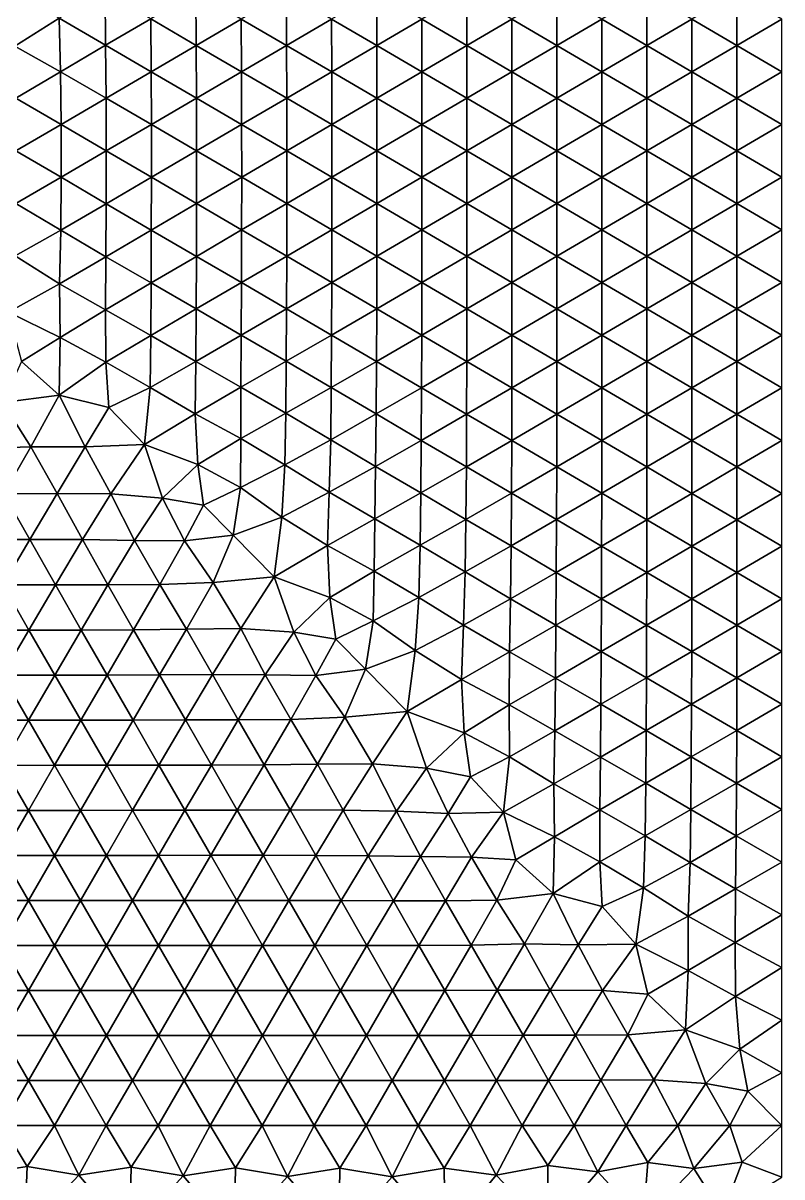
# Model space of a CAD drawing. Header units: metres. Extents: x 1 to 72, y -280 to 0.
# Drawn here: x 12.08 to 15, y -7.698 to -3.258 of the extents above; entities that cross this region are included whole.
import ezdxf

# ---------------------------------------------------------------- set-up
doc = ezdxf.new("R2010")
doc.units = ezdxf.units.M

msp = doc.modelspace()

# ---------------------------------------------------------------- linework, layer by layer
at = {"layer": 'layer', "color": 0}
for points in [[(12.0481, -3.34676), (12.2182, -3.23958), (12.0218, -3.12966)], [(12.3972, -3.34314), (12.3957, -3.13922), (12.2182, -3.23958)], [(12.3972, -3.34314), (12.5713, -3.24207), (12.3957, -3.13922)], [(12.7462, -3.34399), (12.7446, -3.1409), (12.5713, -3.24207)], [(12.7462, -3.34399), (12.9195, -3.24262), (12.7446, -3.1409)], [(13.0937, -3.34425), (13.0929, -3.14119), (12.9195, -3.24262)], [(13.0937, -3.34425), (13.267, -3.24288), (13.0929, -3.14119)], [(13.4407, -3.34442), (13.4404, -3.14153), (13.267, -3.24288)], [(13.4407, -3.34442), (13.614, -3.24307), (13.4404, -3.14153)], [(13.7874, -3.34452), (13.7873, -3.14174), (13.614, -3.24307)], [(13.7874, -3.34452), (13.9606, -3.24317), (13.7873, -3.14174)], [(14.1339, -3.34456), (14.1339, -3.14184), (13.9606, -3.24317)], [(14.1339, -3.34456), (14.3071, -3.24322), (14.1339, -3.14184)], [(14.4804, -3.34458), (14.4803, -3.14187), (14.3071, -3.24322)], [(14.4804, -3.34458), (14.6536, -3.24324), (14.4803, -3.14187)], [(14.8268, -3.34459), (14.8268, -3.14189), (14.6536, -3.24324)], [(14.8268, -3.34459), (15, -3.24324), (14.8268, -3.14189)], [(12.2237, -3.4454), (12.2182, -3.23958), (12.0481, -3.34676)], [(12.2237, -3.4454), (12.3972, -3.34314), (12.2182, -3.23958)], [(12.5727, -3.44532), (12.5713, -3.24207), (12.3972, -3.34314)], [(12.5727, -3.44532), (12.7462, -3.34399), (12.5713, -3.24207)], [(12.9204, -3.44563), (12.9195, -3.24262), (12.7462, -3.34399)], [(12.9204, -3.44563), (13.0937, -3.34425), (12.9195, -3.24262)], [(13.2674, -3.44577), (13.267, -3.24288), (13.0937, -3.34425)], [(13.2674, -3.44577), (13.4407, -3.34442), (13.267, -3.24288)], [(13.6142, -3.44586), (13.614, -3.24307), (13.4407, -3.34442)], [(13.6142, -3.44586), (13.7874, -3.34452), (13.614, -3.24307)], [(13.9607, -3.44591), (13.9606, -3.24317), (13.7874, -3.34452)], [(13.9607, -3.44591), (14.1339, -3.34456), (13.9606, -3.24317)], [(14.3072, -3.44593), (14.3071, -3.24322), (14.1339, -3.34456)], [(14.3072, -3.44593), (14.4804, -3.34458), (14.3071, -3.24322)], [(14.6536, -3.44594), (14.6536, -3.24324), (14.4804, -3.34458)], [(14.6536, -3.44594), (14.8268, -3.34459), (14.6536, -3.24324)], [(15, -3.44595), (15, -3.24324), (14.8268, -3.34459)], [(12.0514, -3.54716), (12.2237, -3.4454), (12.0481, -3.34676)], [(12.3991, -3.54689), (12.3972, -3.34314), (12.2237, -3.4454)], [(12.3991, -3.54689), (12.5727, -3.44532), (12.3972, -3.34314)], [(12.747, -3.54703), (12.7462, -3.34399), (12.5727, -3.44532)], [(12.747, -3.54703), (12.9204, -3.44563), (12.7462, -3.34399)], [(13.0942, -3.54714), (13.0937, -3.34425), (12.9204, -3.44563)], [(13.0942, -3.54714), (13.2674, -3.44577), (13.0937, -3.34425)], [(13.4409, -3.54721), (13.4407, -3.34442), (13.2674, -3.44577)], [(13.4409, -3.54721), (13.6142, -3.44586), (13.4407, -3.34442)], [(13.7875, -3.54726), (13.7874, -3.34452), (13.6142, -3.44586)], [(13.7875, -3.54726), (13.9607, -3.44591), (13.7874, -3.34452)], [(14.1339, -3.54728), (14.1339, -3.34456), (13.9607, -3.44591)], [(14.1339, -3.54728), (14.3072, -3.44593), (14.1339, -3.34456)], [(14.4804, -3.54729), (14.4804, -3.34458), (14.3072, -3.44593)], [(14.4804, -3.54729), (14.6536, -3.44594), (14.4804, -3.34458)], [(14.8268, -3.5473), (14.8268, -3.34459), (14.6536, -3.44594)], [(14.8268, -3.5473), (15, -3.44595), (14.8268, -3.34459)], [(12.2256, -3.64856), (12.2237, -3.4454), (12.0514, -3.54716)], [(12.2256, -3.64856), (12.3991, -3.54689), (12.2237, -3.4454)], [(12.5735, -3.64853), (12.5727, -3.44532), (12.3991, -3.54689)], [(12.5735, -3.64853), (12.747, -3.54703), (12.5727, -3.44532)], [(12.9208, -3.64854), (12.9204, -3.44563), (12.747, -3.54703)], [(12.9208, -3.64854), (13.0942, -3.54714), (12.9204, -3.44563)], [(13.2676, -3.64857), (13.2674, -3.44577), (13.0942, -3.54714)], [(13.2676, -3.64857), (13.4409, -3.54721), (13.2674, -3.44577)], [(13.6142, -3.64861), (13.6142, -3.44586), (13.4409, -3.54721)], [(13.6142, -3.64861), (13.7875, -3.54726), (13.6142, -3.44586)], [(13.9607, -3.64863), (13.9607, -3.44591), (13.7875, -3.54726)], [(13.9607, -3.64863), (14.1339, -3.54728), (13.9607, -3.44591)], [(14.3072, -3.64864), (14.3072, -3.44593), (14.1339, -3.54728)], [(14.3072, -3.64864), (14.4804, -3.54729), (14.3072, -3.44593)], [(14.6536, -3.64865), (14.6536, -3.44594), (14.4804, -3.54729)], [(14.6536, -3.64865), (14.8268, -3.5473), (14.6536, -3.44594)], [(15, -3.64865), (15, -3.44595), (14.8268, -3.5473)], [(12.0519, -3.74969), (12.2256, -3.64856), (12.0514, -3.54716)], [(12.3998, -3.75015), (12.3991, -3.54689), (12.2256, -3.64856)], [(12.3998, -3.75015), (12.5735, -3.64853), (12.3991, -3.54689)], [(12.7473, -3.75002), (12.747, -3.54703), (12.5735, -3.64853)], [(12.7473, -3.75002), (12.9208, -3.64854), (12.747, -3.54703)], [(13.0943, -3.74995), (13.0942, -3.54714), (12.9208, -3.64854)], [(13.0943, -3.74995), (13.2676, -3.64857), (13.0942, -3.54714)], [(13.441, -3.74996), (13.4409, -3.54721), (13.2676, -3.64857)], [(13.441, -3.74996), (13.6142, -3.64861), (13.4409, -3.54721)], [(13.7875, -3.74998), (13.7875, -3.54726), (13.6142, -3.64861)], [(13.7875, -3.74998), (13.9607, -3.64863), (13.7875, -3.54726)], [(14.134, -3.74999), (14.1339, -3.54728), (13.9607, -3.64863)], [(14.134, -3.74999), (14.3072, -3.64864), (14.1339, -3.54728)], [(14.4804, -3.75), (14.4804, -3.54729), (14.3072, -3.64864)], [(14.4804, -3.75), (14.6536, -3.64865), (14.4804, -3.54729)], [(14.8268, -3.75), (14.8268, -3.5473), (14.6536, -3.64865)], [(14.8268, -3.75), (15, -3.64865), (14.8268, -3.5473)], [(12.2259, -3.85164), (12.2256, -3.64856), (12.0519, -3.74969)], [(12.2259, -3.85164), (12.3998, -3.75015), (12.2256, -3.64856)], [(12.5736, -3.85167), (12.5735, -3.64853), (12.3998, -3.75015)], [(12.5736, -3.85167), (12.7473, -3.75002), (12.5735, -3.64853)], [(12.9209, -3.85139), (12.9208, -3.64854), (12.7473, -3.75002)], [(12.9209, -3.85139), (13.0943, -3.74995), (12.9208, -3.64854)], [(13.2677, -3.85131), (13.2676, -3.64857), (13.0943, -3.74995)], [(13.2677, -3.85131), (13.441, -3.74996), (13.2676, -3.64857)], [(13.6143, -3.85132), (13.6142, -3.64861), (13.441, -3.74996)], [(13.6143, -3.85132), (13.7875, -3.74998), (13.6142, -3.64861)], [(13.9607, -3.85134), (13.9607, -3.64863), (13.7875, -3.74998)], [(13.9607, -3.85134), (14.134, -3.74999), (13.9607, -3.64863)], [(14.3072, -3.85135), (14.3072, -3.64864), (14.134, -3.74999)], [(14.3072, -3.85135), (14.4804, -3.75), (14.3072, -3.64864)], [(14.6536, -3.85135), (14.6536, -3.64865), (14.4804, -3.75)], [(14.6536, -3.85135), (14.8268, -3.75), (14.6536, -3.64865)], [(15, -3.85135), (15, -3.64865), (14.8268, -3.75)], [(12.0519, -3.95246), (12.2259, -3.85164), (12.0519, -3.74969)], [(12.3994, -3.95348), (12.3998, -3.75015), (12.2259, -3.85164)], [(12.3994, -3.95348), (12.5736, -3.85167), (12.3998, -3.75015)], [(12.7472, -3.95299), (12.7473, -3.75002), (12.5736, -3.85167)], [(12.7472, -3.95299), (12.9209, -3.85139), (12.7473, -3.75002)], [(13.0943, -3.95269), (13.0943, -3.74995), (12.9209, -3.85139)], [(13.0943, -3.95269), (13.2677, -3.85131), (13.0943, -3.74995)], [(13.441, -3.95266), (13.441, -3.74996), (13.2677, -3.85131)], [(13.441, -3.95266), (13.6143, -3.85132), (13.441, -3.74996)], [(13.7875, -3.95268), (13.7875, -3.74998), (13.6143, -3.85132)], [(13.7875, -3.95268), (13.9607, -3.85134), (13.7875, -3.74998)], [(14.134, -3.95269), (14.134, -3.74999), (13.9607, -3.85134)], [(14.134, -3.95269), (14.3072, -3.85135), (14.134, -3.74999)], [(14.4804, -3.9527), (14.4804, -3.75), (14.3072, -3.85135)], [(14.4804, -3.9527), (14.6536, -3.85135), (14.4804, -3.75)], [(14.8268, -3.9527), (14.8268, -3.75), (14.6536, -3.85135)], [(14.8268, -3.9527), (15, -3.85135), (14.8268, -3.75)], [(12.2243, -4.05501), (12.2259, -3.85164), (12.0519, -3.95246)], [(12.2243, -4.05501), (12.3994, -3.95348), (12.2259, -3.85164)], [(12.5731, -4.05492), (12.5736, -3.85167), (12.3994, -3.95348)], [(12.5731, -4.05492), (12.7472, -3.95299), (12.5736, -3.85167)], [(12.9207, -4.05415), (12.9209, -3.85139), (12.7472, -3.95299)], [(12.9207, -4.05415), (13.0943, -3.95269), (12.9209, -3.85139)], [(13.2676, -4.05397), (13.2677, -3.85131), (13.0943, -3.95269)], [(13.2676, -4.05397), (13.441, -3.95266), (13.2677, -3.85131)], [(13.6143, -4.05401), (13.6143, -3.85132), (13.441, -3.95266)], [(13.6143, -4.05401), (13.7875, -3.95268), (13.6143, -3.85132)], [(13.9607, -4.05404), (13.9607, -3.85134), (13.7875, -3.95268)], [(13.9607, -4.05404), (14.134, -3.95269), (13.9607, -3.85134)], [(14.3072, -4.05405), (14.3072, -3.85135), (14.134, -3.95269)], [(14.3072, -4.05405), (14.4804, -3.9527), (14.3072, -3.85135)], [(14.6536, -4.05405), (14.6536, -3.85135), (14.4804, -3.9527)], [(14.6536, -4.05405), (14.8268, -3.9527), (14.6536, -3.85135)], [(15, -4.05405), (15, -3.85135), (14.8268, -3.9527)], [(12.0492, -4.15332), (12.2243, -4.05501), (12.0519, -3.95246)], [(12.3979, -4.15741), (12.3994, -3.95348), (12.2243, -4.05501)], [(12.3979, -4.15741), (12.5731, -4.05492), (12.3994, -3.95348)], [(12.7467, -4.15586), (12.7472, -3.95299), (12.5731, -4.05492)], [(12.7467, -4.15586), (12.9207, -4.05415), (12.7472, -3.95299)], [(13.0941, -4.15527), (13.0943, -3.95269), (12.9207, -4.05415)], [(13.0941, -4.15527), (13.2676, -4.05397), (13.0943, -3.95269)], [(13.4409, -4.15528), (13.441, -3.95266), (13.2676, -4.05397)], [(13.4409, -4.15528), (13.6143, -4.05401), (13.441, -3.95266)], [(13.7875, -4.15536), (13.7875, -3.95268), (13.6143, -4.05401)], [(13.7875, -4.15536), (13.9607, -4.05404), (13.7875, -3.95268)], [(14.134, -4.15539), (14.134, -3.95269), (13.9607, -4.05404)], [(14.134, -4.15539), (14.3072, -4.05405), (14.134, -3.95269)], [(14.4804, -4.1554), (14.4804, -3.9527), (14.3072, -4.05405)], [(14.4804, -4.1554), (14.6536, -4.05405), (14.4804, -3.9527)], [(14.8268, -4.1554), (14.8268, -3.9527), (14.6536, -4.05405)], [(14.8268, -4.1554), (15, -4.05405), (14.8268, -3.9527)], [(12.2194, -4.26114), (12.2243, -4.05501), (12.0492, -4.15332)], [(12.2194, -4.26114), (12.3979, -4.15741), (12.2243, -4.05501)], [(12.5721, -4.25811), (12.5731, -4.05492), (12.3979, -4.15741)], [(12.5721, -4.25811), (12.7467, -4.15586), (12.5731, -4.05492)], [(12.9202, -4.25662), (12.9207, -4.05415), (12.7467, -4.15586)], [(12.9202, -4.25662), (13.0941, -4.15527), (12.9207, -4.05415)], [(13.2674, -4.25646), (13.2676, -4.05397), (13.0941, -4.15527)], [(13.2674, -4.25646), (13.4409, -4.15528), (13.2676, -4.05397)], [(13.6142, -4.25662), (13.6143, -4.05401), (13.4409, -4.15528)], [(13.6142, -4.25662), (13.7875, -4.15536), (13.6143, -4.05401)], [(13.9607, -4.25672), (13.9607, -4.05404), (13.7875, -4.15536)], [(13.9607, -4.25672), (14.134, -4.15539), (13.9607, -4.05404)], [(14.3072, -4.25675), (14.3072, -4.05405), (14.134, -4.15539)], [(14.3072, -4.25675), (14.4804, -4.1554), (14.3072, -4.05405)], [(14.6536, -4.25675), (14.6536, -4.05405), (14.4804, -4.1554)], [(14.6536, -4.25675), (14.8268, -4.1554), (14.6536, -4.05405)], [(15, -4.25676), (15, -4.05405), (14.8268, -4.1554)], [(12.0237, -4.37081), (12.2194, -4.26114), (12.0492, -4.15332)], [(12.397, -4.36149), (12.3979, -4.15741), (12.2194, -4.26114)], [(12.397, -4.36149), (12.5721, -4.25811), (12.3979, -4.15741)], [(12.7458, -4.35825), (12.7467, -4.15586), (12.5721, -4.25811)], [(12.7458, -4.35825), (12.9202, -4.25662), (12.7467, -4.15586)], [(13.0936, -4.35749), (13.0941, -4.15527), (12.9202, -4.25662)], [(13.0936, -4.35749), (13.2674, -4.25646), (13.0941, -4.15527)], [(13.4407, -4.35776), (13.4409, -4.15528), (13.2674, -4.25646)], [(13.4407, -4.35776), (13.6142, -4.25662), (13.4409, -4.15528)], [(13.7874, -4.35799), (13.7875, -4.15536), (13.6142, -4.25662)], [(13.7874, -4.35799), (13.9607, -4.25672), (13.7875, -4.15536)], [(14.1339, -4.35808), (14.134, -4.15539), (13.9607, -4.25672)], [(14.1339, -4.35808), (14.3072, -4.25675), (14.134, -4.15539)], [(14.4804, -4.3581), (14.4804, -4.1554), (14.3072, -4.25675)], [(14.4804, -4.3581), (14.6536, -4.25675), (14.4804, -4.1554)], [(14.8268, -4.35811), (14.8268, -4.1554), (14.6536, -4.25675)], [(14.8268, -4.35811), (15, -4.25676), (14.8268, -4.1554)], [(12.2221, -4.46788), (12.2194, -4.26114), (12.0237, -4.37081)], [(12.2221, -4.46788), (12.397, -4.36149), (12.2194, -4.26114)], [(12.5711, -4.46032), (12.5721, -4.25811), (12.397, -4.36149)], [(12.5711, -4.46032), (12.7458, -4.35825), (12.5721, -4.25811)], [(12.9192, -4.45848), (12.9202, -4.25662), (12.7458, -4.35825)], [(12.9192, -4.45848), (13.0936, -4.35749), (12.9202, -4.25662)], [(13.2669, -4.45861), (13.2674, -4.25646), (13.0936, -4.35749)], [(13.2669, -4.45861), (13.4407, -4.35776), (13.2674, -4.25646)], [(13.6139, -4.45913), (13.6142, -4.25662), (13.4407, -4.35776)], [(13.6139, -4.45913), (13.7874, -4.35799), (13.6142, -4.25662)], [(13.9606, -4.45937), (13.9607, -4.25672), (13.7874, -4.35799)], [(13.9606, -4.45937), (14.1339, -4.35808), (13.9607, -4.25672)], [(14.3071, -4.45944), (14.3072, -4.25675), (14.1339, -4.35808)], [(14.3071, -4.45944), (14.4804, -4.3581), (14.3072, -4.25675)], [(14.6536, -4.45945), (14.6536, -4.25675), (14.4804, -4.3581)], [(14.6536, -4.45945), (14.8268, -4.35811), (14.6536, -4.25675)], [(15, -4.45946), (15, -4.25676), (14.8268, -4.35811)], [(12.0739, -4.55993), (12.2221, -4.46788), (12.0237, -4.37081)], [(12.3981, -4.56299), (12.397, -4.36149), (12.2221, -4.46788)], [(12.3981, -4.56299), (12.5711, -4.46032), (12.397, -4.36149)], [(12.7442, -4.55984), (12.7458, -4.35825), (12.5711, -4.46032)], [(12.7442, -4.55984), (12.9192, -4.45848), (12.7458, -4.35825)], [(13.0926, -4.55903), (13.0936, -4.35749), (12.9192, -4.45848)], [(13.0926, -4.55903), (13.2669, -4.45861), (13.0936, -4.35749)], [(13.4401, -4.55997), (13.4407, -4.35776), (13.2669, -4.45861)], [(13.4401, -4.55997), (13.6139, -4.45913), (13.4407, -4.35776)], [(13.7872, -4.56055), (13.7874, -4.35799), (13.6139, -4.45913)], [(13.7872, -4.56055), (13.9606, -4.45937), (13.7874, -4.35799)], [(14.1338, -4.56075), (14.1339, -4.35808), (13.9606, -4.45937)], [(14.1338, -4.56075), (14.3071, -4.45944), (14.1339, -4.35808)], [(14.4804, -4.5608), (14.4804, -4.3581), (14.3071, -4.45944)], [(14.4804, -4.5608), (14.6536, -4.45945), (14.4804, -4.3581)], [(14.8268, -4.56081), (14.8268, -4.35811), (14.6536, -4.45945)], [(14.8268, -4.56081), (15, -4.45946), (14.8268, -4.35811)], [(12.219, -4.68962), (12.2221, -4.46788), (12.0739, -4.55993)], [(12.219, -4.68962), (12.3981, -4.56299), (12.2221, -4.46788)], [(12.5686, -4.66043), (12.5711, -4.46032), (12.3981, -4.56299)], [(12.5686, -4.66043), (12.7442, -4.55984), (12.5711, -4.46032)], [(12.9179, -4.65933), (12.9192, -4.45848), (12.7442, -4.55984)], [(12.9179, -4.65933), (13.0926, -4.55903), (12.9192, -4.45848)], [(13.2658, -4.66019), (13.2669, -4.45861), (13.0926, -4.55903)], [(13.2658, -4.66019), (13.4401, -4.55997), (13.2669, -4.45861)], [(13.6133, -4.66148), (13.6139, -4.45913), (13.4401, -4.55997)], [(13.6133, -4.66148), (13.7872, -4.56055), (13.6139, -4.45913)], [(13.9604, -4.66198), (13.9606, -4.45937), (13.7872, -4.56055)], [(13.9604, -4.66198), (14.1338, -4.56075), (13.9606, -4.45937)], [(14.3071, -4.66212), (14.3071, -4.45944), (14.1338, -4.56075)], [(14.3071, -4.66212), (14.4804, -4.5608), (14.3071, -4.45944)], [(14.6536, -4.66215), (14.6536, -4.45945), (14.4804, -4.5608)], [(14.6536, -4.66215), (14.8268, -4.56081), (14.6536, -4.45945)], [(15, -4.66216), (15, -4.45946), (14.8268, -4.56081)], [(12.0013, -4.71838), (12.219, -4.68962), (12.0739, -4.55993)], [(12.4101, -4.7367), (12.3981, -4.56299), (12.219, -4.68962)], [(12.4101, -4.7367), (12.5686, -4.66043), (12.3981, -4.56299)], [(12.7413, -4.76215), (12.7442, -4.55984), (12.5686, -4.66043)], [(12.7413, -4.76215), (12.9179, -4.65933), (12.7442, -4.55984)], [(13.0911, -4.75926), (13.0926, -4.55903), (12.9179, -4.65933)], [(13.0911, -4.75926), (13.2658, -4.66019), (13.0926, -4.55903)], [(13.4389, -4.76189), (13.4401, -4.55997), (13.2658, -4.66019)], [(13.4389, -4.76189), (13.6133, -4.66148), (13.4401, -4.55997)], [(13.7866, -4.76303), (13.7872, -4.56055), (13.6133, -4.66148)], [(13.7866, -4.76303), (13.9604, -4.66198), (13.7872, -4.56055)], [(14.1337, -4.7634), (14.1338, -4.56075), (13.9604, -4.66198)], [(14.1337, -4.7634), (14.3071, -4.66212), (14.1338, -4.56075)], [(14.4803, -4.76349), (14.4804, -4.5608), (14.3071, -4.66212)], [(14.4803, -4.76349), (14.6536, -4.66215), (14.4804, -4.5608)], [(14.8268, -4.76351), (14.8268, -4.56081), (14.6536, -4.66215)], [(14.8268, -4.76351), (15, -4.66216), (14.8268, -4.56081)], [(12.5464, -4.88), (12.5686, -4.66043), (12.4101, -4.7367)], [(12.5464, -4.88), (12.7413, -4.76215), (12.5686, -4.66043)], [(12.9179, -4.8569), (12.9179, -4.65933), (12.7413, -4.76215)], [(12.9179, -4.8569), (13.0911, -4.75926), (12.9179, -4.65933)], [(13.2634, -4.86119), (13.2658, -4.66019), (13.0911, -4.75926)], [(13.2634, -4.86119), (13.4389, -4.76189), (13.2658, -4.66019)], [(12.0013, -4.71838), (12.1093, -4.88869), (12.219, -4.68962)], [(12.1093, -4.88869), (12.3185, -4.889), (12.219, -4.68962)], [(12.3185, -4.889), (12.4101, -4.7367), (12.219, -4.68962)], [(13.6122, -4.86371), (13.6133, -4.66148), (13.4389, -4.76189)], [(13.6122, -4.86371), (13.7866, -4.76303), (13.6133, -4.66148)], [(13.96, -4.86455), (13.9604, -4.66198), (13.7866, -4.76303)], [(13.96, -4.86455), (14.1337, -4.7634), (13.9604, -4.66198)], [(14.3069, -4.8648), (14.3071, -4.66212), (14.1337, -4.7634)], [(14.3069, -4.8648), (14.4803, -4.76349), (14.3071, -4.66212)], [(14.6535, -4.86485), (14.6536, -4.66215), (14.4803, -4.76349)], [(14.6535, -4.86485), (14.8268, -4.76351), (14.6536, -4.66215)], [(15, -4.86486), (15, -4.66216), (14.8268, -4.76351)], [(11.9033, -4.89546), (12.1093, -4.88869), (12.0013, -4.71838)], [(12.5464, -4.88), (12.4101, -4.7367), (12.3185, -4.889)], [(12.7522, -4.95724), (12.7413, -4.76215), (12.5464, -4.88)], [(12.7522, -4.95724), (12.9179, -4.8569), (12.7413, -4.76215)], [(13.0873, -4.95768), (13.0911, -4.75926), (12.9179, -4.8569)], [(13.0873, -4.95768), (13.2634, -4.86119), (13.0911, -4.75926)], [(13.4364, -4.96379), (13.4389, -4.76189), (13.2634, -4.86119)], [(13.4364, -4.96379), (13.6122, -4.86371), (13.4389, -4.76189)], [(13.7857, -4.96545), (13.7866, -4.76303), (13.6122, -4.86371)], [(13.7857, -4.96545), (13.96, -4.86455), (13.7866, -4.76303)], [(14.1333, -4.96604), (14.1337, -4.7634), (13.96, -4.86455)], [(14.1333, -4.96604), (14.3069, -4.8648), (14.1337, -4.7634)], [(14.4802, -4.96619), (14.4803, -4.76349), (14.3069, -4.8648)], [(14.4802, -4.96619), (14.6535, -4.86485), (14.4803, -4.76349)], [(14.8268, -4.96621), (14.8268, -4.76351), (14.6535, -4.86485)], [(14.8268, -4.96621), (15, -4.86486), (14.8268, -4.76351)], [(12.3185, -4.889), (12.4178, -5.06948), (12.5464, -4.88)], [(12.4178, -5.06948), (12.6165, -5.08613), (12.5464, -4.88)], [(12.6165, -5.08613), (12.7522, -4.95724), (12.5464, -4.88)], [(12.9159, -5.04544), (12.9179, -4.8569), (12.7522, -4.95724)], [(12.9159, -5.04544), (13.0873, -4.95768), (12.9179, -4.8569)], [(13.2582, -5.06295), (13.2634, -4.86119), (13.0873, -4.95768)], [(13.2582, -5.06295), (13.4364, -4.96379), (13.2634, -4.86119)], [(13.6102, -5.06588), (13.6122, -4.86371), (13.4364, -4.96379)], [(13.6102, -5.06588), (13.7857, -4.96545), (13.6122, -4.86371)], [(13.9591, -5.06711), (13.96, -4.86455), (13.7857, -4.96545)], [(13.9591, -5.06711), (14.1333, -4.96604), (13.96, -4.86455)], [(14.3067, -5.06749), (14.3069, -4.8648), (14.1333, -4.96604)], [(14.3067, -5.06749), (14.4802, -4.96619), (14.3069, -4.8648)], [(14.6535, -5.06756), (14.6535, -4.86485), (14.4802, -4.96619)], [(14.6535, -5.06756), (14.8268, -4.96621), (14.6535, -4.86485)], [(15, -5.06757), (15, -4.86486), (14.8268, -4.96621)], [(11.9033, -4.89546), (12.0052, -5.06939), (12.1093, -4.88869)], [(12.0052, -5.06939), (12.2103, -5.068), (12.1093, -4.88869)], [(12.1093, -4.88869), (12.2103, -5.068), (12.3185, -4.889)], [(12.2103, -5.068), (12.4178, -5.06948), (12.3185, -4.889)], [(12.7746, -5.11321), (12.7522, -4.95724), (12.6165, -5.08613)], [(12.9159, -5.04544), (12.7522, -4.95724), (12.7746, -5.11321)], [(13.0748, -5.15893), (13.0873, -4.95768), (12.9159, -5.04544)], [(13.0748, -5.15893), (13.2582, -5.06295), (13.0873, -4.95768)], [(13.4329, -5.16607), (13.4364, -4.96379), (13.2582, -5.06295)], [(13.4329, -5.16607), (13.6102, -5.06588), (13.4364, -4.96379)], [(13.7839, -5.16778), (13.7857, -4.96545), (13.6102, -5.06588)], [(13.7839, -5.16778), (13.9591, -5.06711), (13.7857, -4.96545)], [(14.1326, -5.16873), (14.1333, -4.96604), (13.9591, -5.06711)], [(14.1326, -5.16873), (14.3067, -5.06749), (14.1333, -4.96604)], [(14.48, -5.16891), (14.4802, -4.96619), (14.3067, -5.06749)], [(14.48, -5.16891), (14.6535, -5.06756), (14.4802, -4.96619)], [(14.8267, -5.16892), (14.8268, -4.96621), (14.6535, -5.06756)], [(14.8267, -5.16892), (15, -5.06757), (14.8268, -4.96621)], [(12.8875, -5.2282), (12.9159, -5.04544), (12.7746, -5.11321)], [(12.8875, -5.2282), (13.0748, -5.15893), (12.9159, -5.04544)], [(11.9027, -5.24569), (12.1052, -5.24483), (12.0052, -5.06939)], [(12.0052, -5.06939), (12.1052, -5.24483), (12.2103, -5.068)], [(12.1052, -5.24483), (12.3082, -5.24518), (12.2103, -5.068)], [(12.2103, -5.068), (12.3082, -5.24518), (12.4178, -5.06948)], [(12.3082, -5.24518), (12.5088, -5.24842), (12.4178, -5.06948)], [(12.4178, -5.06948), (12.5088, -5.24842), (12.6165, -5.08613)], [(12.5088, -5.24842), (12.7007, -5.25083), (12.6165, -5.08613)], [(12.7007, -5.25083), (12.7746, -5.11321), (12.6165, -5.08613)], [(13.2511, -5.26886), (13.2582, -5.06295), (13.0748, -5.15893)], [(13.2511, -5.26886), (13.4329, -5.16607), (13.2582, -5.06295)], [(13.6074, -5.26761), (13.6102, -5.06588), (13.4329, -5.16607)], [(13.6074, -5.26761), (13.7839, -5.16778), (13.6102, -5.06588)], [(13.9576, -5.26978), (13.9591, -5.06711), (13.7839, -5.16778)], [(13.9576, -5.26978), (14.1326, -5.16873), (13.9591, -5.06711)], [(14.3061, -5.27026), (14.3067, -5.06749), (14.1326, -5.16873)], [(14.3061, -5.27026), (14.48, -5.16891), (14.3067, -5.06749)], [(14.6533, -5.27029), (14.6535, -5.06756), (14.48, -5.16891)], [(14.6533, -5.27029), (14.8267, -5.16892), (14.6535, -5.06756)], [(15, -5.27027), (15, -5.06757), (14.8267, -5.16892)], [(12.7007, -5.25083), (12.8875, -5.2282), (12.7746, -5.11321)], [(13.0465, -5.38928), (13.0748, -5.15893), (12.8875, -5.2282)], [(13.0465, -5.38928), (13.2511, -5.26886), (13.0748, -5.15893)], [(13.4308, -5.36644), (13.4329, -5.16607), (13.2511, -5.26886)], [(13.4308, -5.36644), (13.6074, -5.26761), (13.4329, -5.16607)], [(13.7808, -5.3702), (13.7839, -5.16778), (13.6074, -5.26761)], [(13.7808, -5.3702), (13.9576, -5.26978), (13.7839, -5.16778)], [(14.1314, -5.37163), (14.1326, -5.16873), (13.9576, -5.26978)], [(14.1314, -5.37163), (14.3061, -5.27026), (14.1326, -5.16873)], [(14.4796, -5.37169), (14.48, -5.16891), (14.3061, -5.27026)], [(14.4796, -5.37169), (14.6533, -5.27029), (14.48, -5.16891)], [(14.8266, -5.37164), (14.8267, -5.16892), (14.6533, -5.27029)], [(14.8266, -5.37164), (15, -5.27027), (14.8267, -5.16892)], [(12.8111, -5.41088), (12.8875, -5.2282), (12.7007, -5.25083)], [(13.0465, -5.38928), (12.8875, -5.2282), (12.8111, -5.41088)], [(11.9027, -5.24569), (12.0026, -5.41982), (12.1052, -5.24483)], [(12.0026, -5.41982), (12.2041, -5.41961), (12.1052, -5.24483)], [(12.1052, -5.24483), (12.2041, -5.41961), (12.3082, -5.24518)], [(12.2041, -5.41961), (12.4055, -5.41982), (12.3082, -5.24518)], [(12.3082, -5.24518), (12.4055, -5.41982), (12.5088, -5.24842)], [(12.4055, -5.41982), (12.6062, -5.41889), (12.5088, -5.24842)], [(12.5088, -5.24842), (12.6062, -5.41889), (12.7007, -5.25083)], [(12.6062, -5.41889), (12.8111, -5.41088), (12.7007, -5.25083)], [(13.2603, -5.46878), (13.2511, -5.26886), (13.0465, -5.38928)], [(13.2603, -5.46878), (13.4308, -5.36644), (13.2511, -5.26886)], [(13.6023, -5.46836), (13.6074, -5.26761), (13.4308, -5.36644)], [(13.6023, -5.46836), (13.7808, -5.3702), (13.6074, -5.26761)], [(13.9548, -5.47303), (13.9576, -5.26978), (13.7808, -5.3702)], [(13.9548, -5.47303), (14.1314, -5.37163), (13.9576, -5.26978)], [(14.3053, -5.47318), (14.3061, -5.27026), (14.1314, -5.37163)], [(14.3053, -5.47318), (14.4796, -5.37169), (14.3061, -5.27026)], [(14.6531, -5.47305), (14.6533, -5.27029), (14.4796, -5.37169)], [(14.6531, -5.47305), (14.8266, -5.37164), (14.6533, -5.27029)], [(15, -5.47297), (15, -5.27027), (14.8266, -5.37164)], [(13.4275, -5.5582), (13.4308, -5.36644), (13.2603, -5.46878)], [(13.4275, -5.5582), (13.6023, -5.46836), (13.4308, -5.36644)], [(13.7748, -5.57424), (13.7808, -5.3702), (13.6023, -5.46836)], [(13.7748, -5.57424), (13.9548, -5.47303), (13.7808, -5.3702)], [(14.1297, -5.57495), (14.1314, -5.37163), (13.9548, -5.47303)], [(14.1297, -5.57495), (14.3053, -5.47318), (14.1314, -5.37163)], [(14.4791, -5.57454), (14.4796, -5.37169), (14.3053, -5.47318)], [(14.4791, -5.57454), (14.6531, -5.47305), (14.4796, -5.37169)], [(14.8265, -5.57438), (14.8266, -5.37164), (14.6531, -5.47305)], [(14.8265, -5.57438), (15, -5.47297), (14.8266, -5.37164)], [(12.6062, -5.41889), (12.7085, -5.59021), (12.8111, -5.41088)], [(12.7085, -5.59021), (12.9177, -5.58731), (12.8111, -5.41088)], [(12.8111, -5.41088), (12.9177, -5.58731), (13.0465, -5.38928)], [(12.9177, -5.58731), (13.1211, -5.60138), (13.0465, -5.38928)], [(13.1211, -5.60138), (13.2603, -5.46878), (13.0465, -5.38928)], [(11.9012, -5.59391), (12.1021, -5.59366), (12.0026, -5.41982)], [(12.0026, -5.41982), (12.1021, -5.59366), (12.2041, -5.41961)], [(12.1021, -5.59366), (12.3032, -5.59339), (12.2041, -5.41961)], [(12.2041, -5.41961), (12.3032, -5.59339), (12.4055, -5.41982)], [(12.3032, -5.59339), (12.5048, -5.59262), (12.4055, -5.41982)], [(12.4055, -5.41982), (12.5048, -5.59262), (12.6062, -5.41889)], [(12.5048, -5.59262), (12.7085, -5.59021), (12.6062, -5.41889)], [(13.2831, -5.62814), (13.2603, -5.46878), (13.1211, -5.60138)], [(13.4275, -5.5582), (13.2603, -5.46878), (13.2831, -5.62814)], [(13.5884, -5.6727), (13.6023, -5.46836), (13.4275, -5.5582)], [(13.5884, -5.6727), (13.7748, -5.57424), (13.6023, -5.46836)], [(13.9515, -5.6776), (13.9548, -5.47303), (13.7748, -5.57424)], [(13.9515, -5.6776), (14.1297, -5.57495), (13.9548, -5.47303)], [(14.3043, -5.67625), (14.3053, -5.47318), (14.1297, -5.57495)], [(14.3043, -5.67625), (14.4791, -5.57454), (14.3053, -5.47318)], [(14.6528, -5.67585), (14.6531, -5.47305), (14.4791, -5.57454)], [(14.6528, -5.67585), (14.8265, -5.57438), (14.6531, -5.47305)], [(15, -5.67568), (15, -5.47297), (14.8265, -5.57438)], [(11.9012, -5.59391), (12.001, -5.76739), (12.1021, -5.59366)], [(12.001, -5.76739), (12.2017, -5.76716), (12.1021, -5.59366)], [(12.1021, -5.59366), (12.2017, -5.76716), (12.3032, -5.59339)], [(12.2017, -5.76716), (12.4029, -5.76671), (12.3032, -5.59339)], [(12.3032, -5.59339), (12.4029, -5.76671), (12.5048, -5.59262)], [(12.4029, -5.76671), (12.605, -5.76582), (12.5048, -5.59262)], [(12.5048, -5.59262), (12.605, -5.76582), (12.7085, -5.59021)], [(12.605, -5.76582), (12.8087, -5.76491), (12.7085, -5.59021)], [(12.7085, -5.59021), (12.8087, -5.76491), (12.9177, -5.58731)], [(12.8087, -5.76491), (13.0116, -5.76651), (12.9177, -5.58731)], [(12.9177, -5.58731), (13.0116, -5.76651), (13.1211, -5.60138)], [(13.3973, -5.74402), (13.4275, -5.5582), (13.2831, -5.62814)], [(13.3973, -5.74402), (13.5884, -5.6727), (13.4275, -5.5582)], [(13.7673, -5.78373), (13.7748, -5.57424), (13.5884, -5.6727)], [(13.7673, -5.78373), (13.9515, -5.6776), (13.7748, -5.57424)], [(14.1281, -5.77844), (14.1297, -5.57495), (13.9515, -5.6776)], [(14.1281, -5.77844), (14.3043, -5.67625), (14.1297, -5.57495)], [(14.4784, -5.77746), (14.4791, -5.57454), (14.3043, -5.67625)], [(14.4784, -5.77746), (14.6528, -5.67585), (14.4791, -5.57454)], [(14.8263, -5.77714), (14.8265, -5.57438), (14.6528, -5.67585)], [(14.8263, -5.77714), (15, -5.67568), (14.8265, -5.57438)], [(13.0116, -5.76651), (13.2068, -5.76793), (13.1211, -5.60138)], [(13.2068, -5.76793), (13.2831, -5.62814), (13.1211, -5.60138)], [(13.2068, -5.76793), (13.3973, -5.74402), (13.2831, -5.62814)], [(13.5581, -5.9074), (13.5884, -5.6727), (13.3973, -5.74402)], [(13.5581, -5.9074), (13.7673, -5.78373), (13.5884, -5.6727)], [(13.9508, -5.88184), (13.9515, -5.6776), (13.7673, -5.78373)], [(13.9508, -5.88184), (14.1281, -5.77844), (13.9515, -5.6776)], [(14.3031, -5.8793), (14.3043, -5.67625), (14.1281, -5.77844)], [(14.3031, -5.8793), (14.4784, -5.77746), (14.3043, -5.67625)], [(14.6522, -5.87869), (14.6528, -5.67585), (14.4784, -5.77746)], [(14.6522, -5.87869), (14.8263, -5.77714), (14.6528, -5.67585)], [(15, -5.87838), (15, -5.67568), (14.8263, -5.77714)], [(11.9005, -5.94088), (12.1009, -5.94074), (12.001, -5.76739)], [(12.001, -5.76739), (12.1009, -5.94074), (12.2017, -5.76716)], [(12.1009, -5.94074), (12.3015, -5.9405), (12.2017, -5.76716)], [(12.2017, -5.76716), (12.3015, -5.9405), (12.4029, -5.76671)], [(12.3015, -5.9405), (12.5027, -5.94009), (12.4029, -5.76671)], [(12.4029, -5.76671), (12.5027, -5.94009), (12.605, -5.76582)], [(12.5027, -5.94009), (12.7046, -5.93954), (12.605, -5.76582)], [(12.605, -5.76582), (12.7046, -5.93954), (12.8087, -5.76491)], [(12.7046, -5.93954), (12.9072, -5.9391), (12.8087, -5.76491)], [(12.8087, -5.76491), (12.9072, -5.9391), (13.0116, -5.76651)], [(12.9072, -5.9391), (13.1101, -5.93758), (13.0116, -5.76651)], [(13.0116, -5.76651), (13.1101, -5.93758), (13.2068, -5.76793)], [(13.1101, -5.93758), (13.3181, -5.92921), (13.2068, -5.76793)], [(13.3181, -5.92921), (13.3973, -5.74402), (13.2068, -5.76793)], [(13.5581, -5.9074), (13.3973, -5.74402), (13.3181, -5.92921)], [(13.7771, -5.9894), (13.7673, -5.78373), (13.5581, -5.9074)], [(13.7771, -5.9894), (13.9508, -5.88184), (13.7673, -5.78373)], [(14.1266, -5.98134), (14.1281, -5.77844), (13.9508, -5.88184)], [(14.1266, -5.98134), (14.3031, -5.8793), (14.1281, -5.77844)], [(14.4773, -5.98039), (14.4784, -5.77746), (14.3031, -5.8793)], [(14.4773, -5.98039), (14.6522, -5.87869), (14.4784, -5.77746)], [(14.8259, -5.97991), (14.8263, -5.77714), (14.6522, -5.87869)], [(14.8259, -5.97991), (15, -5.87838), (14.8263, -5.77714)], [(13.9514, -6.08145), (13.9508, -5.88184), (13.7771, -5.9894)], [(13.9514, -6.08145), (14.1266, -5.98134), (13.9508, -5.88184)], [(14.3013, -6.08239), (14.3031, -5.8793), (14.1266, -5.98134)], [(14.3013, -6.08239), (14.4773, -5.98039), (14.3031, -5.8793)], [(14.6513, -6.08152), (14.6522, -5.87869), (14.4773, -5.98039)], [(14.6513, -6.08152), (14.8259, -5.97991), (14.6522, -5.87869)], [(15, -6.08108), (15, -5.87838), (14.8259, -5.97991)], [(11.9005, -5.94088), (12.0004, -6.11415), (12.1009, -5.94074)], [(12.0004, -6.11415), (12.2008, -6.11403), (12.1009, -5.94074)], [(12.1009, -5.94074), (12.2008, -6.11403), (12.3015, -5.9405)], [(12.2008, -6.11403), (12.4014, -6.11383), (12.3015, -5.9405)], [(12.3015, -5.9405), (12.4014, -6.11383), (12.5027, -5.94009)], [(12.4014, -6.11383), (12.6025, -6.11351), (12.5027, -5.94009)], [(12.5027, -5.94009), (12.6025, -6.11351), (12.7046, -5.93954)], [(12.6025, -6.11351), (12.8042, -6.11304), (12.7046, -5.93954)], [(12.7046, -5.93954), (12.8042, -6.11304), (12.9072, -5.9391)], [(12.8042, -6.11304), (13.007, -6.11211), (12.9072, -5.9391)], [(12.9072, -5.9391), (13.007, -6.11211), (13.1101, -5.93758)], [(13.007, -6.11211), (13.2126, -6.10992), (13.1101, -5.93758)], [(13.1101, -5.93758), (13.2126, -6.10992), (13.3181, -5.92921)], [(13.2126, -6.10992), (13.4244, -6.10812), (13.3181, -5.92921)], [(13.3181, -5.92921), (13.4244, -6.10812), (13.5581, -5.9074)], [(13.4244, -6.10812), (13.632, -6.12532), (13.5581, -5.9074)], [(13.632, -6.12532), (13.7771, -5.9894), (13.5581, -5.9074)], [(13.801, -6.15778), (13.7771, -5.9894), (13.632, -6.12532)], [(13.801, -6.15778), (13.9514, -6.08145), (13.7771, -5.9894)], [(14.1224, -6.18543), (14.1266, -5.98134), (13.9514, -6.08145)], [(14.1224, -6.18543), (14.3013, -6.08239), (14.1266, -5.98134)], [(14.4758, -6.18315), (14.4773, -5.98039), (14.3013, -6.08239)], [(14.4758, -6.18315), (14.6513, -6.08152), (14.4773, -5.98039)], [(14.8252, -6.1827), (14.8259, -5.97991), (14.6513, -6.08152)], [(14.8252, -6.1827), (15, -6.08108), (14.8259, -5.97991)], [(13.9284, -6.29395), (13.9514, -6.08145), (13.801, -6.15778)], [(13.9284, -6.29395), (14.1224, -6.18543), (13.9514, -6.08145)], [(14.6497, -6.28426), (14.6513, -6.08152), (14.4758, -6.18315)], [(14.6497, -6.28426), (14.8252, -6.1827), (14.6513, -6.08152)], [(15, -6.28378), (15, -6.08108), (14.8252, -6.1827)], [(11.9002, -6.28747), (12.1004, -6.28741), (12.0004, -6.11415)], [(12.0004, -6.11415), (12.1004, -6.28741), (12.2008, -6.11403)], [(12.1004, -6.28741), (12.3007, -6.2873), (12.2008, -6.11403)], [(12.2008, -6.11403), (12.3007, -6.2873), (12.4014, -6.11383)], [(12.3007, -6.2873), (12.5013, -6.28714), (12.4014, -6.11383)], [(12.4014, -6.11383), (12.5013, -6.28714), (12.6025, -6.11351)], [(12.5013, -6.28714), (12.7023, -6.28688), (12.6025, -6.11351)], [(12.6025, -6.11351), (12.7023, -6.28688), (12.8042, -6.11304)], [(12.7023, -6.28688), (12.904, -6.28647), (12.8042, -6.11304)], [(12.8042, -6.11304), (12.904, -6.28647), (13.007, -6.11211)], [(12.904, -6.28647), (13.107, -6.28593), (13.007, -6.11211)], [(13.007, -6.11211), (13.107, -6.28593), (13.2126, -6.10992)], [(13.107, -6.28593), (13.3118, -6.28623), (13.2126, -6.10992)], [(13.2126, -6.10992), (13.3118, -6.28623), (13.4244, -6.10812)], [(13.3118, -6.28623), (13.5163, -6.291), (13.4244, -6.10812)], [(13.4244, -6.10812), (13.5163, -6.291), (13.632, -6.12532)], [(13.5163, -6.291), (13.7153, -6.29985), (13.632, -6.12532)], [(13.7153, -6.29985), (13.801, -6.15778), (13.632, -6.12532)], [(14.2998, -6.28505), (14.3013, -6.08239), (14.1224, -6.18543)], [(14.2998, -6.28505), (14.4758, -6.18315), (14.3013, -6.08239)], [(13.9284, -6.29395), (13.801, -6.15778), (13.7153, -6.29985)], [(14.1246, -6.38903), (14.1224, -6.18543), (13.9284, -6.29395)], [(14.1246, -6.38903), (14.2998, -6.28505), (14.1224, -6.18543)], [(14.4734, -6.38509), (14.4758, -6.18315), (14.2998, -6.28505)], [(14.4734, -6.38509), (14.6497, -6.28426), (14.4758, -6.18315)], [(14.8239, -6.38568), (14.8252, -6.1827), (14.6497, -6.28426)], [(14.8239, -6.38568), (15, -6.28378), (14.8252, -6.1827)], [(11.9002, -6.28747), (12.0002, -6.4607), (12.1004, -6.28741)], [(12.0002, -6.4607), (12.2003, -6.46065), (12.1004, -6.28741)], [(12.1004, -6.28741), (12.2003, -6.46065), (12.3007, -6.2873)], [(12.2003, -6.46065), (12.4006, -6.46057), (12.3007, -6.2873)], [(12.3007, -6.2873), (12.4006, -6.46057), (12.5013, -6.28714)], [(12.4006, -6.46057), (12.6011, -6.46044), (12.5013, -6.28714)], [(12.5013, -6.28714), (12.6011, -6.46044), (12.7023, -6.28688)], [(12.6011, -6.46044), (12.802, -6.46028), (12.7023, -6.28688)], [(12.7023, -6.28688), (12.802, -6.46028), (12.904, -6.28647)], [(12.802, -6.46028), (13.0036, -6.46015), (12.904, -6.28647)], [(12.904, -6.28647), (13.0036, -6.46015), (13.107, -6.28593)], [(13.0036, -6.46015), (13.2058, -6.46044), (13.107, -6.28593)], [(13.107, -6.28593), (13.2058, -6.46044), (13.3118, -6.28623)], [(13.2058, -6.46044), (13.4081, -6.46205), (13.3118, -6.28623)], [(13.3118, -6.28623), (13.4081, -6.46205), (13.5163, -6.291)], [(13.4081, -6.46205), (13.6088, -6.46513), (13.5163, -6.291)], [(13.5163, -6.291), (13.6088, -6.46513), (13.7153, -6.29985)], [(13.6088, -6.46513), (13.8059, -6.46741), (13.7153, -6.29985)], [(13.7153, -6.29985), (13.8059, -6.46741), (13.9284, -6.29395)], [(13.8059, -6.46741), (13.9765, -6.47785), (13.9284, -6.29395)], [(13.9765, -6.47785), (14.1246, -6.38903), (13.9284, -6.29395)], [(14.2991, -6.48491), (14.2998, -6.28505), (14.1246, -6.38903)], [(14.2991, -6.48491), (14.4734, -6.38509), (14.2998, -6.28505)], [(14.6463, -6.4873), (14.6497, -6.28426), (14.4734, -6.38509)], [(14.6463, -6.4873), (14.8239, -6.38568), (14.6497, -6.28426)], [(15, -6.48649), (15, -6.28378), (14.8239, -6.38568)], [(14.1195, -6.60697), (14.1246, -6.38903), (13.9765, -6.47785)], [(14.1195, -6.60697), (14.2991, -6.48491), (14.1246, -6.38903)], [(14.4676, -6.58528), (14.4734, -6.38509), (14.2991, -6.48491)], [(14.4676, -6.58528), (14.6463, -6.4873), (14.4734, -6.38509)], [(14.8217, -6.58962), (14.8239, -6.38568), (14.6463, -6.4873)], [(14.8217, -6.58962), (15, -6.48649), (14.8239, -6.38568)], [(11.9001, -6.63394), (12.1002, -6.63392), (12.0002, -6.4607)], [(12.0002, -6.4607), (12.1002, -6.63392), (12.2003, -6.46065)], [(12.1002, -6.63392), (12.3003, -6.63388), (12.2003, -6.46065)], [(12.2003, -6.46065), (12.3003, -6.63388), (12.4006, -6.46057)], [(12.3003, -6.63388), (12.5006, -6.63383), (12.4006, -6.46057)], [(12.4006, -6.46057), (12.5006, -6.63383), (12.6011, -6.46044)], [(12.5006, -6.63383), (12.701, -6.63376), (12.6011, -6.46044)], [(12.6011, -6.46044), (12.701, -6.63376), (12.802, -6.46028)], [(12.701, -6.63376), (12.9017, -6.63373), (12.802, -6.46028)], [(12.802, -6.46028), (12.9017, -6.63373), (13.0036, -6.46015)], [(12.9017, -6.63373), (13.1028, -6.63387), (13.0036, -6.46015)], [(13.0036, -6.46015), (13.1028, -6.63387), (13.2058, -6.46044)], [(13.1028, -6.63387), (13.304, -6.63442), (13.2058, -6.46044)], [(13.2058, -6.46044), (13.304, -6.63442), (13.4081, -6.46205)], [(13.304, -6.63442), (13.5048, -6.63535), (13.4081, -6.46205)], [(13.4081, -6.46205), (13.5048, -6.63535), (13.6088, -6.46513)], [(13.5048, -6.63535), (13.7047, -6.63563), (13.6088, -6.46513)], [(13.6088, -6.46513), (13.7047, -6.63563), (13.8059, -6.46741)], [(13.7047, -6.63563), (13.9031, -6.63258), (13.8059, -6.46741)], [(13.8059, -6.46741), (13.9031, -6.63258), (13.9765, -6.47785)], [(13.9031, -6.63258), (14.1195, -6.60697), (13.9765, -6.47785)], [(14.3081, -6.65715), (14.2991, -6.48491), (14.1195, -6.60697)], [(14.3081, -6.65715), (14.4676, -6.58528), (14.2991, -6.48491)], [(14.639, -6.69391), (14.6463, -6.4873), (14.4676, -6.58528)], [(14.639, -6.69391), (14.8217, -6.58962), (14.6463, -6.4873)], [(15, -6.68919), (15, -6.48649), (14.8217, -6.58962)], [(13.9031, -6.63258), (14.0089, -6.80135), (14.1195, -6.60697)], [(14.0089, -6.80135), (14.2153, -6.80477), (14.1195, -6.60697)], [(14.2153, -6.80477), (14.3081, -6.65715), (14.1195, -6.60697)], [(14.4378, -6.80278), (14.4676, -6.58528), (14.3081, -6.65715)], [(14.4378, -6.80278), (14.639, -6.69391), (14.4676, -6.58528)], [(14.8201, -6.79528), (14.8217, -6.58962), (14.639, -6.69391)], [(14.8201, -6.79528), (15, -6.68919), (14.8217, -6.58962)], [(11.9001, -6.63394), (12.0001, -6.80715), (12.1002, -6.63392)], [(12.0001, -6.80715), (12.2001, -6.80714), (12.1002, -6.63392)], [(12.1002, -6.63392), (12.2001, -6.80714), (12.3003, -6.63388)], [(12.2001, -6.80714), (12.4003, -6.80712), (12.3003, -6.63388)], [(12.3003, -6.63388), (12.4003, -6.80712), (12.5006, -6.63383)], [(12.4003, -6.80712), (12.6005, -6.80709), (12.5006, -6.63383)], [(12.5006, -6.63383), (12.6005, -6.80709), (12.701, -6.63376)], [(12.6005, -6.80709), (12.8008, -6.80708), (12.701, -6.63376)], [(12.701, -6.63376), (12.8008, -6.80708), (12.9017, -6.63373)], [(12.8008, -6.80708), (13.0013, -6.80714), (12.9017, -6.63373)], [(12.9017, -6.63373), (13.0013, -6.80714), (13.1028, -6.63387)], [(13.0013, -6.80714), (13.2019, -6.80731), (13.1028, -6.63387)], [(13.1028, -6.63387), (13.2019, -6.80731), (13.304, -6.63442)], [(13.2019, -6.80731), (13.4026, -6.80756), (13.304, -6.63442)], [(13.304, -6.63442), (13.4026, -6.80756), (13.5048, -6.63535)], [(13.4026, -6.80756), (13.6032, -6.80746), (13.5048, -6.63535)], [(13.5048, -6.63535), (13.6032, -6.80746), (13.7047, -6.63563)], [(13.6032, -6.80746), (13.8042, -6.80596), (13.7047, -6.63563)], [(13.7047, -6.63563), (13.8042, -6.80596), (13.9031, -6.63258)], [(13.8042, -6.80596), (14.0089, -6.80135), (13.9031, -6.63258)], [(14.4378, -6.80278), (14.3081, -6.65715), (14.2153, -6.80477)], [(14.6388, -6.90348), (14.639, -6.69391), (14.4378, -6.80278)], [(14.6388, -6.90348), (14.8201, -6.79528), (14.639, -6.69391)], [(15, -6.89189), (15, -6.68919), (14.8201, -6.79528)], [(11.9, -6.98037), (12.1001, -6.98037), (12.0001, -6.80715)], [(12.0001, -6.80715), (12.1001, -6.98037), (12.2001, -6.80714)], [(12.1001, -6.98037), (12.3001, -6.98036), (12.2001, -6.80714)], [(12.2001, -6.80714), (12.3001, -6.98036), (12.4003, -6.80712)], [(12.3001, -6.98036), (12.5002, -6.98035), (12.4003, -6.80712)], [(12.4003, -6.80712), (12.5002, -6.98035), (12.6005, -6.80709)], [(12.5002, -6.98035), (12.7004, -6.98034), (12.6005, -6.80709)], [(12.6005, -6.80709), (12.7004, -6.98034), (12.8008, -6.80708)], [(12.7004, -6.98034), (12.9006, -6.98036), (12.8008, -6.80708)], [(12.8008, -6.80708), (12.9006, -6.98036), (13.0013, -6.80714)], [(12.9006, -6.98036), (13.1009, -6.98042), (13.0013, -6.80714)], [(13.0013, -6.80714), (13.1009, -6.98042), (13.2019, -6.80731)], [(13.1009, -6.98042), (13.3013, -6.98047), (13.2019, -6.80731)], [(13.2019, -6.80731), (13.3013, -6.98047), (13.4026, -6.80756)], [(13.3013, -6.98047), (13.5018, -6.98038), (13.4026, -6.80756)], [(13.4026, -6.80756), (13.5018, -6.98038), (13.6032, -6.80746)], [(13.5018, -6.98038), (13.7027, -6.97982), (13.6032, -6.80746)], [(13.6032, -6.80746), (13.7027, -6.97982), (13.8042, -6.80596)], [(13.7027, -6.97982), (13.9046, -6.97862), (13.8042, -6.80596)], [(13.8042, -6.80596), (13.9046, -6.97862), (14.0089, -6.80135)], [(13.9046, -6.97862), (14.1077, -6.97857), (14.0089, -6.80135)], [(14.0089, -6.80135), (14.1077, -6.97857), (14.2153, -6.80477)], [(14.1077, -6.97857), (14.3094, -6.9808), (14.2153, -6.80477)], [(14.2153, -6.80477), (14.3094, -6.9808), (14.4378, -6.80278)], [(14.3094, -6.9808), (14.4845, -6.99401), (14.4378, -6.80278)], [(14.4845, -6.99401), (14.6388, -6.90348), (14.4378, -6.80278)], [(14.8209, -7.00373), (14.8201, -6.79528), (14.6388, -6.90348)], [(14.8209, -7.00373), (15, -6.89189), (14.8201, -6.79528)], [(14.629, -7.13156), (14.6388, -6.90348), (14.4845, -6.99401)], [(14.629, -7.13156), (14.8209, -7.00373), (14.6388, -6.90348)], [(15, -7.09459), (15, -6.89189), (14.8209, -7.00373)], [(11.9, -6.98037), (12, -7.15358), (12.1001, -6.98037)], [(12, -7.15358), (12.2001, -7.15358), (12.1001, -6.98037)], [(12.1001, -6.98037), (12.2001, -7.15358), (12.3001, -6.98036)], [(12.2001, -7.15358), (12.4001, -7.15357), (12.3001, -6.98036)], [(12.3001, -6.98036), (12.4001, -7.15357), (12.5002, -6.98035)], [(12.4001, -7.15357), (12.6002, -7.15357), (12.5002, -6.98035)], [(12.5002, -6.98035), (12.6002, -7.15357), (12.7004, -6.98034)], [(12.6002, -7.15357), (12.8003, -7.15358), (12.7004, -6.98034)], [(12.7004, -6.98034), (12.8003, -7.15358), (12.9006, -6.98036)], [(12.8003, -7.15358), (13.0004, -7.15359), (12.9006, -6.98036)], [(12.9006, -6.98036), (13.0004, -7.15359), (13.1009, -6.98042)], [(13.0004, -7.15359), (13.2006, -7.1536), (13.1009, -6.98042)], [(13.1009, -6.98042), (13.2006, -7.1536), (13.3013, -6.98047)], [(13.2006, -7.1536), (13.4009, -7.15356), (13.3013, -6.98047)], [(13.3013, -6.98047), (13.4009, -7.15356), (13.5018, -6.98038)], [(13.4009, -7.15356), (13.6014, -7.15335), (13.5018, -6.98038)], [(13.5018, -6.98038), (13.6014, -7.15335), (13.7027, -6.97982)], [(13.6014, -7.15335), (13.8023, -7.15295), (13.7027, -6.97982)], [(13.7027, -6.97982), (13.8023, -7.15295), (13.9046, -6.97862)], [(13.8023, -7.15295), (14.0038, -7.15265), (13.9046, -6.97862)], [(13.9046, -6.97862), (14.0038, -7.15265), (14.1077, -6.97857)], [(14.0038, -7.15265), (14.2053, -7.15269), (14.1077, -6.97857)], [(14.1077, -6.97857), (14.2053, -7.15269), (14.3094, -6.9808)], [(14.2053, -7.15269), (14.4065, -7.15161), (14.3094, -6.9808)], [(14.3094, -6.9808), (14.4065, -7.15161), (14.4845, -6.99401)], [(14.4065, -7.15161), (14.629, -7.13156), (14.4845, -6.99401)], [(14.8376, -7.2056), (14.8209, -7.00373), (14.629, -7.13156)], [(14.8376, -7.2056), (15, -7.09459), (14.8209, -7.00373)], [(15, -7.2973), (15, -7.09459), (14.8376, -7.2056)], [(14.4065, -7.15161), (14.5076, -7.32457), (14.629, -7.13156)], [(14.5076, -7.32457), (14.7072, -7.33832), (14.629, -7.13156)], [(14.629, -7.13156), (14.7072, -7.33832), (14.8376, -7.2056)], [(11.9, -7.32679), (12.1, -7.32679), (12, -7.15358)], [(12, -7.15358), (12.1, -7.32679), (12.2001, -7.15358)], [(12.1, -7.32679), (12.3, -7.32679), (12.2001, -7.15358)], [(12.2001, -7.15358), (12.3, -7.32679), (12.4001, -7.15357)], [(12.3, -7.32679), (12.5001, -7.32679), (12.4001, -7.15357)], [(12.4001, -7.15357), (12.5001, -7.32679), (12.6002, -7.15357)], [(12.5001, -7.32679), (12.7001, -7.32679), (12.6002, -7.15357)], [(12.6002, -7.15357), (12.7001, -7.32679), (12.8003, -7.15358)], [(12.7001, -7.32679), (12.9002, -7.32679), (12.8003, -7.15358)], [(12.8003, -7.15358), (12.9002, -7.32679), (13.0004, -7.15359)], [(12.9002, -7.32679), (13.1002, -7.3268), (13.0004, -7.15359)], [(13.0004, -7.15359), (13.1002, -7.3268), (13.2006, -7.1536)], [(13.1002, -7.3268), (13.3004, -7.32678), (13.2006, -7.1536)], [(13.2006, -7.1536), (13.3004, -7.32678), (13.4009, -7.15356)], [(13.3004, -7.32678), (13.5006, -7.32671), (13.4009, -7.15356)], [(13.4009, -7.15356), (13.5006, -7.32671), (13.6014, -7.15335)], [(13.5006, -7.32671), (13.7009, -7.32658), (13.6014, -7.15335)], [(13.6014, -7.15335), (13.7009, -7.32658), (13.8023, -7.15295)], [(13.7009, -7.32658), (13.9015, -7.32642), (13.8023, -7.15295)], [(13.8023, -7.15295), (13.9015, -7.32642), (14.0038, -7.15265)], [(13.9015, -7.32642), (14.1023, -7.32629), (14.0038, -7.15265)], [(14.0038, -7.15265), (14.1023, -7.32629), (14.2053, -7.15269)], [(14.1023, -7.32629), (14.3036, -7.32588), (14.2053, -7.15269)], [(14.2053, -7.15269), (14.3036, -7.32588), (14.4065, -7.15161)], [(14.3036, -7.32588), (14.5076, -7.32457), (14.4065, -7.15161)], [(14.7072, -7.33832), (14.8689, -7.36823), (14.8376, -7.2056)], [(14.8689, -7.36823), (15, -7.2973), (14.8376, -7.2056)], [(14.3036, -7.32588), (14.4, -7.5), (14.5076, -7.32457)], [(14.4, -7.5), (14.6, -7.5), (14.5076, -7.32457)], [(14.5076, -7.32457), (14.6, -7.5), (14.7072, -7.33832)], [(15, -7.5), (15, -7.2973), (14.8689, -7.36823)], [(11.9, -7.32679), (12, -7.5), (12.1, -7.32679)], [(12, -7.5), (12.2, -7.5), (12.1, -7.32679)], [(12.1, -7.32679), (12.2, -7.5), (12.3, -7.32679)], [(12.2, -7.5), (12.4, -7.5), (12.3, -7.32679)], [(12.3, -7.32679), (12.4, -7.5), (12.5001, -7.32679)], [(12.4, -7.5), (12.6, -7.5), (12.5001, -7.32679)], [(12.5001, -7.32679), (12.6, -7.5), (12.7001, -7.32679)], [(12.6, -7.5), (12.8, -7.5), (12.7001, -7.32679)], [(12.7001, -7.32679), (12.8, -7.5), (12.9002, -7.32679)], [(12.8, -7.5), (13, -7.5), (12.9002, -7.32679)], [(12.9002, -7.32679), (13, -7.5), (13.1002, -7.3268)], [(13, -7.5), (13.2, -7.5), (13.1002, -7.3268)], [(13.1002, -7.3268), (13.2, -7.5), (13.3004, -7.32678)], [(13.2, -7.5), (13.4, -7.5), (13.3004, -7.32678)], [(13.3004, -7.32678), (13.4, -7.5), (13.5006, -7.32671)], [(13.4, -7.5), (13.6, -7.5), (13.5006, -7.32671)], [(13.5006, -7.32671), (13.6, -7.5), (13.7009, -7.32658)], [(13.6, -7.5), (13.8, -7.5), (13.7009, -7.32658)], [(13.7009, -7.32658), (13.8, -7.5), (13.9015, -7.32642)], [(13.8, -7.5), (14, -7.5), (13.9015, -7.32642)], [(13.9015, -7.32642), (14, -7.5), (14.1023, -7.32629)], [(14, -7.5), (14.2, -7.5), (14.1023, -7.32629)], [(14.1023, -7.32629), (14.2, -7.5), (14.3036, -7.32588)], [(14.2, -7.5), (14.4, -7.5), (14.3036, -7.32588)], [(14.6, -7.5), (14.8, -7.5), (14.7072, -7.33832)], [(14.7072, -7.33832), (14.8, -7.5), (14.8689, -7.36823)], [(14.8, -7.5), (15, -7.5), (14.8689, -7.36823)], [(12.0952, -7.65787), (12, -7.5), (11.8942, -7.68776)], [(12.2, -7.5), (12, -7.5), (12.0952, -7.65787)], [(12.2945, -7.69153), (12.2, -7.5), (12.0952, -7.65787)], [(12.4, -7.5), (12.2, -7.5), (12.2945, -7.69153)], [(12.4962, -7.66064), (12.4, -7.5), (12.2945, -7.69153)], [(12.6, -7.5), (12.4, -7.5), (12.4962, -7.66064)], [(12.696, -7.69407), (12.6, -7.5), (12.4962, -7.66064)], [(12.8, -7.5), (12.6, -7.5), (12.696, -7.69407)], [(12.8973, -7.66221), (12.8, -7.5), (12.696, -7.69407)], [(13, -7.5), (12.8, -7.5), (12.8973, -7.66221)], [(13.0972, -7.69586), (13, -7.5), (12.8973, -7.66221)], [(13.2, -7.5), (13, -7.5), (13.0972, -7.69586)], [(13.2983, -7.66379), (13.2, -7.5), (13.0972, -7.69586)], [(13.4, -7.5), (13.2, -7.5), (13.2983, -7.66379)], [(13.4996, -7.69715), (13.4, -7.5), (13.2983, -7.66379)], [(13.6, -7.5), (13.4, -7.5), (13.4996, -7.69715)], [(13.7007, -7.66341), (13.6, -7.5), (13.4996, -7.69715)], [(13.8, -7.5), (13.6, -7.5), (13.7007, -7.66341)], [(13.9006, -7.69115), (13.8, -7.5), (13.7007, -7.66341)], [(14, -7.5), (13.8, -7.5), (13.9006, -7.69115)], [(14.0986, -7.65389), (14, -7.5), (13.9006, -7.69115)], [(14.2, -7.5), (14, -7.5), (14.0986, -7.65389)], [(14.2916, -7.67755), (14.2, -7.5), (14.0986, -7.65389)], [(14.4, -7.5), (14.2, -7.5), (14.2916, -7.67755)], [(14.4838, -7.64226), (14.4, -7.5), (14.2916, -7.67755)], [(14.6, -7.5), (14.4, -7.5), (14.4838, -7.64226)], [(14.6613, -7.66524), (14.6, -7.5), (14.4838, -7.64226)], [(14.8, -7.5), (14.6, -7.5), (14.6613, -7.66524)], [(14.8465, -7.6407), (14.8, -7.5), (14.6613, -7.66524)], [(15, -7.5), (14.8, -7.5), (14.8465, -7.6407)], [(15, -7.69821), (15, -7.5), (14.8465, -7.6407)], [(12.0952, -7.65787), (11.8942, -7.68776), (12.0853, -7.91238)], [(12.2945, -7.69153), (12.0952, -7.65787), (12.0853, -7.91238)], [(12.4962, -7.66064), (12.2945, -7.69153), (12.4892, -7.92017)], [(12.696, -7.69407), (12.4962, -7.66064), (12.4892, -7.92017)], [(12.8973, -7.66221), (12.696, -7.69407), (12.8926, -7.9233)], [(13.0972, -7.69586), (12.8973, -7.66221), (12.8926, -7.9233)], [(13.2983, -7.66379), (13.0972, -7.69586), (13.2948, -7.92721)], [(13.4996, -7.69715), (13.2983, -7.66379), (13.2948, -7.92721)], [(13.7007, -7.66341), (13.4996, -7.69715), (13.7037, -7.92904)], [(13.9006, -7.69115), (13.7007, -7.66341), (13.7037, -7.92904)], [(14.0986, -7.65389), (13.9006, -7.69115), (14.1008, -7.90056)], [(14.2916, -7.67755), (14.0986, -7.65389), (14.1008, -7.90056)], [(14.4661, -7.86837), (14.2916, -7.67755), (14.1008, -7.90056)], [(14.4838, -7.64226), (14.2916, -7.67755), (14.4661, -7.86837)], [(14.6613, -7.66524), (14.4838, -7.64226), (14.4661, -7.86837)], [(14.4661, -7.86837), (14.771, -7.8399), (14.6613, -7.66524)], [(14.771, -7.8399), (14.8465, -7.6407), (14.6613, -7.66524)], [(14.771, -7.8399), (15, -7.69821), (14.8465, -7.6407)], [(12.0853, -7.91238), (11.8942, -7.68776), (11.6872, -7.90298)], [(12.4892, -7.92017), (12.2945, -7.69153), (12.0853, -7.91238)], [(12.8926, -7.9233), (12.696, -7.69407), (12.4892, -7.92017)], [(13.2948, -7.92721), (13.0972, -7.69586), (12.8926, -7.9233)], [(13.7037, -7.92904), (13.4996, -7.69715), (13.2948, -7.92721)], [(14.1008, -7.90056), (13.9006, -7.69115), (13.7037, -7.92904)]]:
    msp.add_3dface(points, dxfattribs=at)

doc.saveas('drawing.dxf')
